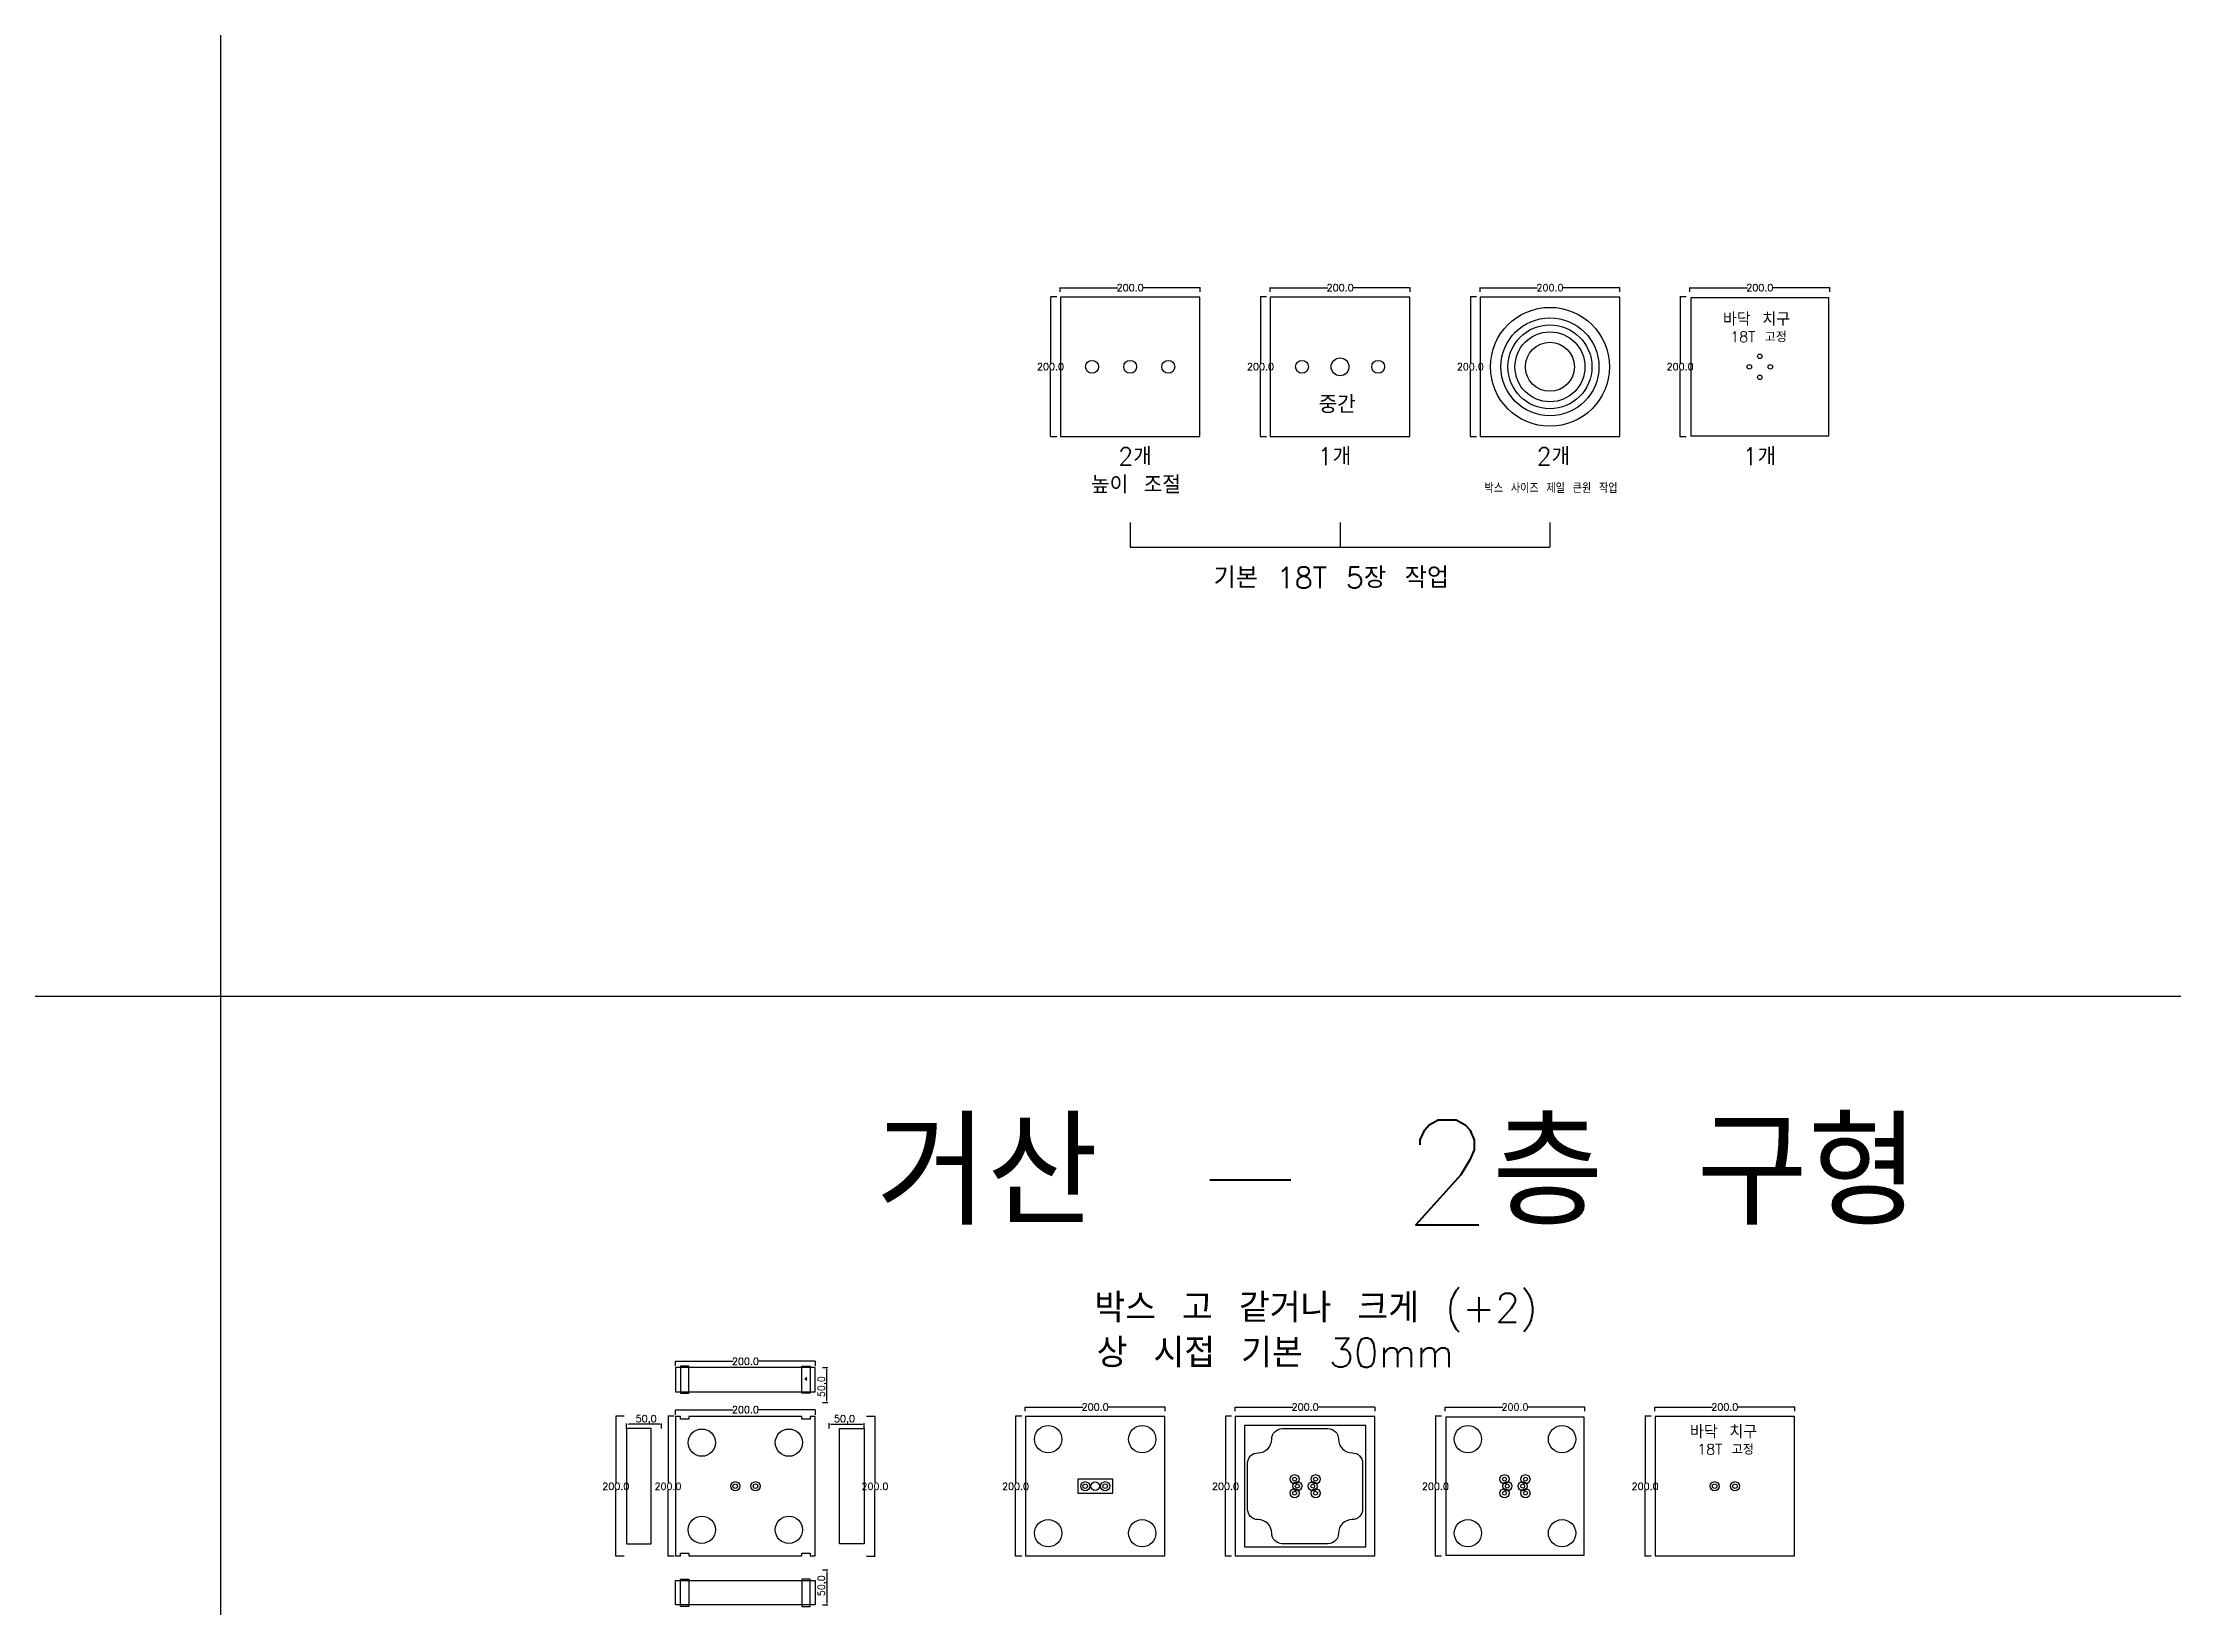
# Model space of a CAD drawing. Header units: millimetres. Extents: x 8462 to 28262, y 7372 to 16372.
# Drawn here: x 11508 to 14553, y 11899 to 14135 of the extents above; entities that cross this region are included whole.
import ezdxf

# ---------------------------------------------------------------- set-up
doc = ezdxf.new("R2010")
doc.units = ezdxf.units.MM
for name, color, linetype in [('TEXT', 7, 'Continuous'), ('볼트 구멍', 7, 'Continuous'), ('치구', 7, 'Continuous'), ('치수', 7, 'Continuous')]:
    doc.layers.add(name, color=color, linetype=linetype)
doc.styles.get("Standard").update_dxf_attribs({"font": 'txt.shx', "bigfont": 'whgtxt.shx'})
doc.dimstyles.new('ISO-25', dxfattribs={"dimtxt": 2.5, "dimasz": 2.5, "dimexe": 1.25, "dimexo": 0.625, "dimtad": 1, "dimtxsty": 'Standard', "dimcen": 2.5, "dimadec": 0, "dimazin": 0, "dimtfac": 1, "dimtmove": 0, "dimatfit": 3, "dimfxl": 0, "dimarcsym": 0})
doc.dimstyles.get("Standard").update_dxf_attribs({"dimtxt": 7, "dimasz": 0.18, "dimexe": 0.18, "dimexo": 0.0625, "dimgap": 0.09, "dimtad": 0, "dimtih": 1, "dimtoh": 1, "dimdec": 1, "dimzin": 0, "dimdsep": 46, "dimtxsty": 'Standard', "dimcen": 0.09, "dimadec": 0, "dimazin": 0, "dimtfac": 1, "dimtdec": 1, "dimtofl": 0, "dimtmove": 0, "dimatfit": 3, "dimfxl": 0, "dimtolj": 1, "dimtzin": 0, "dimarcsym": 0})

# ---------------------------------------------------------------- blocks, each defined once
blk = doc.blocks.new('*D275')
at = {"layer": 'Defpoints', "color": 0}
for p in [(13262.3, 13778.9), (13462.3, 13784.8), (13462.3, 13778.9)]:
    blk.add_point(p, dxfattribs=at)
at = {"layer": '치수', "color": 0, "lineweight": -2}
for p, q in [((13262.3, 13779), (13262.3, 13785)), ((13262.4, 13784.8), (13344.7, 13784.8)), ((13462.1, 13784.8), (13379.9, 13784.8)), ((13462.3, 13779), (13462.3, 13785))]:
    blk.add_line(p, q, dxfattribs=at)
at = {"layer": '치수', "color": 0}
for points in [[(13262.4, 13784.8), (13262.4, 13784.8), (13262.3, 13784.8)], [(13462.1, 13784.8), (13462.1, 13784.8), (13462.3, 13784.8)]]:
    blk.add_solid(points, dxfattribs=at)
at = {"layer": '치수', "color": 0, "insert": (13362.3, 13784.8), "char_height": 10, "attachment_point": 5}
blk.add_mtext('\\A1;200.0', dxfattribs=at)
blk = doc.blocks.new('*D276')
at = {"layer": 'Defpoints', "color": 0}
for p in [(12962.3, 13778.9), (13162.3, 13784.8), (13162.3, 13778.9)]:
    blk.add_point(p, dxfattribs=at)
at = {"layer": '치수', "color": 0, "lineweight": -2}
for p, q in [((12962.3, 13779), (12962.3, 13785)), ((12962.4, 13784.8), (13044.7, 13784.8)), ((13162.1, 13784.8), (13079.9, 13784.8)), ((13162.3, 13779), (13162.3, 13785))]:
    blk.add_line(p, q, dxfattribs=at)
at = {"layer": '치수', "color": 0}
for points in [[(12962.4, 13784.8), (12962.4, 13784.8), (12962.3, 13784.8)], [(13162.1, 13784.8), (13162.1, 13784.8), (13162.3, 13784.8)]]:
    blk.add_solid(points, dxfattribs=at)
at = {"layer": '치수', "color": 0, "insert": (13062.3, 13784.8), "char_height": 10, "attachment_point": 5}
blk.add_mtext('\\A1;200.0', dxfattribs=at)
blk = doc.blocks.new('*D277')
at = {"layer": 'Defpoints', "color": 0}
for p in [(13257.4, 13771.8), (13248.5, 13571.8), (13257.4, 13571.8)]:
    blk.add_point(p, dxfattribs=at)
at = {"layer": '치수', "color": 0, "lineweight": -2}
for p, q in [((13257.3, 13771.8), (13248.3, 13771.8)), ((13248.5, 13771.6), (13248.5, 13676.9)), ((13248.5, 13572), (13248.5, 13666.7)), ((13257.3, 13571.8), (13248.3, 13571.8))]:
    blk.add_line(p, q, dxfattribs=at)
at = {"layer": '치수', "color": 0}
for points in [[(13248.4, 13771.6), (13248.5, 13771.6), (13248.5, 13771.8)], [(13248.4, 13572), (13248.5, 13572), (13248.5, 13571.8)]]:
    blk.add_solid(points, dxfattribs=at)
at = {"layer": '치수', "color": 0, "insert": (13248.5, 13671.8), "char_height": 10, "attachment_point": 5}
blk.add_mtext('\\A1;200.0', dxfattribs=at)
blk = doc.blocks.new('*D278')
at = {"layer": 'Defpoints', "color": 0}
for p in [(12957.4, 13771.8), (12948.5, 13571.8), (12957.4, 13571.8)]:
    blk.add_point(p, dxfattribs=at)
at = {"layer": '치수', "color": 0, "lineweight": -2}
for p, q in [((12957.3, 13771.8), (12948.3, 13771.8)), ((12948.5, 13771.6), (12948.5, 13676.9)), ((12948.5, 13572), (12948.5, 13666.7)), ((12957.3, 13571.8), (12948.3, 13571.8))]:
    blk.add_line(p, q, dxfattribs=at)
at = {"layer": '치수', "color": 0}
for points in [[(12948.4, 13771.6), (12948.5, 13771.6), (12948.5, 13771.8)], [(12948.4, 13572), (12948.5, 13572), (12948.5, 13571.8)]]:
    blk.add_solid(points, dxfattribs=at)
at = {"layer": '치수', "color": 0, "insert": (12948.5, 13671.8), "char_height": 10, "attachment_point": 5}
blk.add_mtext('\\A1;200.0', dxfattribs=at)
blk = doc.blocks.new('*D279')
at = {"layer": 'Defpoints', "color": 0}
for p in [(13862.3, 13778.9), (14062.3, 13784.8), (14062.3, 13778.9)]:
    blk.add_point(p, dxfattribs=at)
at = {"layer": '치수', "color": 0, "lineweight": -2}
for p, q in [((13862.3, 13779), (13862.3, 13785)), ((13862.4, 13784.8), (13944.7, 13784.8)), ((14062.1, 13784.8), (13979.9, 13784.8)), ((14062.3, 13779), (14062.3, 13785))]:
    blk.add_line(p, q, dxfattribs=at)
at = {"layer": '치수', "color": 0}
for points in [[(13862.4, 13784.8), (13862.4, 13784.8), (13862.3, 13784.8)], [(14062.1, 13784.8), (14062.1, 13784.8), (14062.3, 13784.8)]]:
    blk.add_solid(points, dxfattribs=at)
at = {"layer": '치수', "color": 0, "insert": (13962.3, 13784.8), "char_height": 10, "attachment_point": 5}
blk.add_mtext('\\A1;200.0', dxfattribs=at)
blk = doc.blocks.new('*D280')
at = {"layer": 'Defpoints', "color": 0}
for p in [(13857.1, 13771.8), (13848.2, 13571.8), (13857.1, 13571.8)]:
    blk.add_point(p, dxfattribs=at)
at = {"layer": '치수', "color": 0, "lineweight": -2}
for p, q in [((13857.1, 13771.8), (13848, 13771.8)), ((13848.2, 13771.6), (13848.2, 13676.9)), ((13848.2, 13572), (13848.2, 13666.7)), ((13857.1, 13571.8), (13848, 13571.8))]:
    blk.add_line(p, q, dxfattribs=at)
at = {"layer": '치수', "color": 0}
for points in [[(13848.2, 13771.6), (13848.3, 13771.6), (13848.2, 13771.8)], [(13848.2, 13572), (13848.3, 13572), (13848.2, 13571.8)]]:
    blk.add_solid(points, dxfattribs=at)
at = {"layer": '치수', "color": 0, "insert": (13848.2, 13671.8), "char_height": 10, "attachment_point": 5}
blk.add_mtext('\\A1;200.0', dxfattribs=at)
blk = doc.blocks.new('*D281')
at = {"layer": 'Defpoints', "color": 0}
for p in [(13557.4, 13771.8), (13548.5, 13571.8), (13557.4, 13571.8)]:
    blk.add_point(p, dxfattribs=at)
at = {"layer": '치수', "color": 0, "lineweight": -2}
for p, q in [((13557.3, 13771.8), (13548.3, 13771.8)), ((13548.5, 13771.6), (13548.5, 13676.9)), ((13548.5, 13572), (13548.5, 13666.7)), ((13557.3, 13571.8), (13548.3, 13571.8))]:
    blk.add_line(p, q, dxfattribs=at)
at = {"layer": '치수', "color": 0}
for points in [[(13548.4, 13771.6), (13548.5, 13771.6), (13548.5, 13771.8)], [(13548.4, 13572), (13548.5, 13572), (13548.5, 13571.8)]]:
    blk.add_solid(points, dxfattribs=at)
at = {"layer": '치수', "color": 0, "insert": (13548.5, 13671.8), "char_height": 10, "attachment_point": 5}
blk.add_mtext('\\A1;200.0', dxfattribs=at)
blk = doc.blocks.new('*D282')
at = {"layer": 'Defpoints', "color": 0}
for p in [(13562.3, 13778.9), (13762.3, 13784.8), (13762.3, 13778.9)]:
    blk.add_point(p, dxfattribs=at)
at = {"layer": '치수', "color": 0, "lineweight": -2}
for p, q in [((13562.3, 13779), (13562.3, 13785)), ((13562.4, 13784.8), (13644.7, 13784.8)), ((13762.1, 13784.8), (13679.9, 13784.8)), ((13762.3, 13779), (13762.3, 13785))]:
    blk.add_line(p, q, dxfattribs=at)
at = {"layer": '치수', "color": 0}
for points in [[(13562.4, 13784.8), (13562.4, 13784.8), (13562.3, 13784.8)], [(13762.1, 13784.8), (13762.1, 13784.8), (13762.3, 13784.8)]]:
    blk.add_solid(points, dxfattribs=at)
at = {"layer": '치수', "color": 0, "insert": (13662.3, 13784.8), "char_height": 10, "attachment_point": 5}
blk.add_mtext('\\A1;200.0', dxfattribs=at)
blk = doc.blocks.new('*D449')
at = {"layer": 'Defpoints', "color": 0}
for p in [(13412.3, 12184.8), (13212.3, 12178.9), (13412.3, 12178.9)]:
    blk.add_point(p, dxfattribs=at)
at = {"layer": '치수', "color": 0, "lineweight": -2}
for p, q in [((13212.3, 12179), (13212.3, 12185)), ((13212.4, 12184.8), (13294.7, 12184.8)), ((13412.1, 12184.8), (13329.9, 12184.8)), ((13412.3, 12179), (13412.3, 12185))]:
    blk.add_line(p, q, dxfattribs=at)
at = {"layer": '치수', "color": 0}
for points in [[(13212.4, 12184.8), (13212.4, 12184.8), (13212.3, 12184.8)], [(13412.1, 12184.8), (13412.1, 12184.8), (13412.3, 12184.8)]]:
    blk.add_solid(points, dxfattribs=at)
at = {"layer": '치수', "color": 0, "insert": (13312.3, 12184.8), "char_height": 10, "attachment_point": 5}
blk.add_mtext('\\A1;200.0', dxfattribs=at)
blk = doc.blocks.new('*D450')
at = {"layer": 'Defpoints', "color": 0}
for p in [(13207.4, 12171.8), (13198.5, 11971.8), (13207.4, 11971.8)]:
    blk.add_point(p, dxfattribs=at)
at = {"layer": '치수', "color": 0, "lineweight": -2}
for p, q in [((13207.3, 12171.8), (13198.3, 12171.8)), ((13198.5, 12171.6), (13198.5, 12076.9)), ((13198.5, 11972), (13198.5, 12066.7)), ((13207.3, 11971.8), (13198.3, 11971.8))]:
    blk.add_line(p, q, dxfattribs=at)
at = {"layer": '치수', "color": 0}
for points in [[(13198.4, 12171.6), (13198.5, 12171.6), (13198.5, 12171.8)], [(13198.4, 11972), (13198.5, 11972), (13198.5, 11971.8)]]:
    blk.add_solid(points, dxfattribs=at)
at = {"layer": '치수', "color": 0, "insert": (13198.5, 12071.8), "char_height": 10, "attachment_point": 5}
blk.add_mtext('\\A1;200.0', dxfattribs=at)
blk = doc.blocks.new('*D451')
at = {"layer": 'Defpoints', "color": 0}
for p in [(12339.1, 12171.8), (12327, 11971.8), (12339.1, 11971.8)]:
    blk.add_point(p, dxfattribs=at)
at = {"layer": '치수', "color": 0, "lineweight": -2}
for p, q in [((12339.1, 12171.8), (12326.9, 12171.8)), ((12327, 12171.6), (12327, 12076.9)), ((12327, 11972), (12327, 12066.7)), ((12339.1, 11971.8), (12326.9, 11971.8))]:
    blk.add_line(p, q, dxfattribs=at)
at = {"layer": '치수', "color": 0}
for points in [[(12327, 12171.6), (12327.1, 12171.6), (12327, 12171.8)], [(12327, 11972), (12327.1, 11972), (12327, 11971.8)]]:
    blk.add_solid(points, dxfattribs=at)
at = {"layer": '치수', "color": 0, "insert": (12327, 12071.8), "char_height": 10, "attachment_point": 5}
blk.add_mtext('\\A1;200.0', dxfattribs=at)
blk = doc.blocks.new('*D452')
at = {"layer": 'Defpoints', "color": 0}
for p in [(12410.8, 12171.8), (12401.7, 11971.8), (12410.8, 11971.8)]:
    blk.add_point(p, dxfattribs=at)
at = {"layer": '치수', "color": 0, "lineweight": -2}
for p, q in [((12410.7, 12171.8), (12401.6, 12171.8)), ((12401.7, 12171.6), (12401.7, 12076.9)), ((12401.7, 11972), (12401.7, 12066.7)), ((12410.7, 11971.8), (12401.6, 11971.8))]:
    blk.add_line(p, q, dxfattribs=at)
at = {"layer": '치수', "color": 0}
for points in [[(12401.7, 12171.6), (12401.8, 12171.6), (12401.7, 12171.8)], [(12401.7, 11972), (12401.8, 11972), (12401.7, 11971.8)]]:
    blk.add_solid(points, dxfattribs=at)
at = {"layer": '치수', "color": 0, "insert": (12401.7, 12071.8), "char_height": 10, "attachment_point": 5}
blk.add_mtext('\\A1;200.0', dxfattribs=at)
blk = doc.blocks.new('*D453')
at = {"layer": 'Defpoints', "color": 0}
for p in [(12907.4, 12171.8), (12898.5, 11971.8), (12907.4, 11971.8)]:
    blk.add_point(p, dxfattribs=at)
at = {"layer": '치수', "color": 0, "lineweight": -2}
for p, q in [((12907.3, 12171.8), (12898.3, 12171.8)), ((12898.5, 12171.6), (12898.5, 12076.9)), ((12898.5, 11972), (12898.5, 12066.7)), ((12907.3, 11971.8), (12898.3, 11971.8))]:
    blk.add_line(p, q, dxfattribs=at)
at = {"layer": '치수', "color": 0}
for points in [[(12898.4, 12171.6), (12898.5, 12171.6), (12898.5, 12171.8)], [(12898.4, 11972), (12898.5, 11972), (12898.5, 11971.8)]]:
    blk.add_solid(points, dxfattribs=at)
at = {"layer": '치수', "color": 0, "insert": (12898.5, 12071.8), "char_height": 10, "attachment_point": 5}
blk.add_mtext('\\A1;200.0', dxfattribs=at)
blk = doc.blocks.new('*D454')
at = {"layer": 'Defpoints', "color": 0}
for p in [(12685.4, 12171.8), (12685.4, 11971.8), (12697.5, 11971.8)]:
    blk.add_point(p, dxfattribs=at)
at = {"layer": '치수', "color": 0, "lineweight": -2}
for p, q in [((12685.5, 12171.8), (12697.7, 12171.8)), ((12697.5, 12171.6), (12697.5, 12076.9)), ((12697.5, 11972), (12697.5, 12066.7)), ((12685.5, 11971.8), (12697.7, 11971.8))]:
    blk.add_line(p, q, dxfattribs=at)
at = {"layer": '치수', "color": 0}
for points in [[(12697.5, 12171.6), (12697.5, 12171.6), (12697.5, 12171.8)], [(12697.5, 11972), (12697.5, 11972), (12697.5, 11971.8)]]:
    blk.add_solid(points, dxfattribs=at)
at = {"layer": '치수', "color": 0, "insert": (12697.5, 12071.8), "char_height": 10, "attachment_point": 5}
blk.add_mtext('\\A1;200.0', dxfattribs=at)
blk = doc.blocks.new('*D456')
at = {"layer": 'Defpoints', "color": 0}
for p in [(12621.9, 11952.1), (12621.9, 11902.1), (12628.8, 11902.1)]:
    blk.add_point(p, dxfattribs=at)
at = {"layer": '치수', "color": 0, "lineweight": -2}
for p, q in [((12622.6, 11952.1), (12630.1, 11952.1)), ((12628.8, 11949.6), (12628.8, 11904.6)), ((12622.6, 11902.1), (12630.1, 11902.1))]:
    blk.add_line(p, q, dxfattribs=at)
at = {"layer": '치수', "color": 0}
for points in [[(12628.4, 11949.6), (12629.3, 11949.6), (12628.8, 11952.1)], [(12628.4, 11904.6), (12629.3, 11904.6), (12628.8, 11902.1)]]:
    blk.add_solid(points, dxfattribs=at)
at = {"layer": '치수', "color": 0, "insert": (12622.4, 11929.6), "char_height": 10, "attachment_point": 5, "rotation": 90}
blk.add_mtext('50,0', dxfattribs=at)
blk = doc.blocks.new('*D457')
at = {"layer": 'Defpoints', "color": 0}
for p in [(12412.3, 12173.6), (12612.3, 12181), (12612.3, 12173.6)]:
    blk.add_point(p, dxfattribs=at)
at = {"layer": '치수', "color": 0, "lineweight": -2}
for p, q in [((12412.3, 12173.7), (12412.3, 12181.2)), ((12412.4, 12181), (12494.7, 12181)), ((12612.1, 12181), (12529.9, 12181)), ((12612.3, 12173.7), (12612.3, 12181.2))]:
    blk.add_line(p, q, dxfattribs=at)
at = {"layer": '치수', "color": 0}
for points in [[(12412.4, 12181.1), (12412.4, 12181), (12412.3, 12181)], [(12612.1, 12181.1), (12612.1, 12181), (12612.3, 12181)]]:
    blk.add_solid(points, dxfattribs=at)
at = {"layer": '치수', "color": 0, "insert": (12512.3, 12181), "char_height": 10, "attachment_point": 5}
blk.add_mtext('\\A1;200.0', dxfattribs=at)
blk = doc.blocks.new('*D458')
at = {"layer": 'Defpoints', "color": 0}
for p in [(12412.3, 12244), (12612.3, 12250.4), (12612.3, 12244)]:
    blk.add_point(p, dxfattribs=at)
at = {"layer": '치수', "color": 0, "lineweight": -2}
for p, q in [((12412.3, 12244.1), (12412.3, 12250.6)), ((12412.4, 12250.4), (12494.7, 12250.4)), ((12612.1, 12250.4), (12529.9, 12250.4)), ((12612.3, 12244.1), (12612.3, 12250.6))]:
    blk.add_line(p, q, dxfattribs=at)
at = {"layer": '치수', "color": 0}
for points in [[(12412.4, 12250.4), (12412.4, 12250.4), (12412.3, 12250.4)], [(12612.1, 12250.4), (12612.1, 12250.4), (12612.3, 12250.4)]]:
    blk.add_solid(points, dxfattribs=at)
at = {"layer": '치수', "color": 0, "insert": (12512.3, 12250.4), "char_height": 10, "attachment_point": 5}
blk.add_mtext('\\A1;200.0', dxfattribs=at)
blk = doc.blocks.new('*D459')
at = {"layer": 'Defpoints', "color": 0}
for p in [(12342.5, 12160.3), (12342.5, 12153.6), (12392.5, 12153.5)]:
    blk.add_point(p, dxfattribs=at)
at = {"layer": '치수', "color": 0, "lineweight": -2}
for p, q in [((12342.5, 12154.2), (12342.5, 12161.6)), ((12390, 12160.3), (12345, 12160.3)), ((12392.5, 12154.1), (12392.5, 12161.6))]:
    blk.add_line(p, q, dxfattribs=at)
at = {"layer": '치수', "color": 0}
for points in [[(12345, 12160.7), (12345, 12159.9), (12342.5, 12160.3)], [(12390, 12160.7), (12390, 12159.9), (12392.5, 12160.3)]]:
    blk.add_solid(points, dxfattribs=at)
at = {"layer": '치수', "color": 0, "insert": (12370.5, 12166.8), "char_height": 10, "attachment_point": 5}
blk.add_mtext('50,0', dxfattribs=at)
blk = doc.blocks.new('*D460')
at = {"layer": 'Defpoints', "color": 0}
for p in [(12632, 12153.6), (12682, 12160.4), (12682, 12153.6)]:
    blk.add_point(p, dxfattribs=at)
at = {"layer": '치수', "color": 0, "lineweight": -2}
for p, q in [((12632, 12154.2), (12632, 12161.7)), ((12634.5, 12160.4), (12679.5, 12160.4)), ((12682, 12154.2), (12682, 12161.7))]:
    blk.add_line(p, q, dxfattribs=at)
at = {"layer": '치수', "color": 0}
for points in [[(12634.5, 12160.8), (12634.5, 12160), (12632, 12160.4)], [(12679.5, 12160.8), (12679.5, 12160), (12682, 12160.4)]]:
    blk.add_solid(points, dxfattribs=at)
at = {"layer": '치수', "color": 0, "insert": (12654, 12166.9), "char_height": 10, "attachment_point": 5}
blk.add_mtext('50,0', dxfattribs=at)
blk = doc.blocks.new('*D461')
at = {"layer": 'Defpoints', "color": 0}
for p in [(12621.9, 12241.6), (12628.8, 12241.6), (12621.9, 12191.6)]:
    blk.add_point(p, dxfattribs=at)
at = {"layer": '치수', "color": 0, "lineweight": -2}
for p, q in [((12622.6, 12241.6), (12630.1, 12241.6)), ((12628.8, 12194.1), (12628.8, 12239.1)), ((12622.6, 12191.6), (12630.1, 12191.6))]:
    blk.add_line(p, q, dxfattribs=at)
at = {"layer": '치수', "color": 0}
for points in [[(12628.4, 12239.1), (12629.3, 12239.1), (12628.8, 12241.6)], [(12628.4, 12194.1), (12629.3, 12194.1), (12628.8, 12191.6)]]:
    blk.add_solid(points, dxfattribs=at)
at = {"layer": '치수', "color": 0, "insert": (12622.4, 12214.1), "char_height": 10, "attachment_point": 5, "rotation": 90}
blk.add_mtext('50,0', dxfattribs=at)
blk = doc.blocks.new('*D462')
at = {"layer": 'Defpoints', "color": 0}
for p in [(13112.3, 12184.8), (12912.3, 12178.9), (13112.3, 12178.9)]:
    blk.add_point(p, dxfattribs=at)
at = {"layer": '치수', "color": 0, "lineweight": -2}
for p, q in [((12912.3, 12179), (12912.3, 12185)), ((12912.4, 12184.8), (12994.7, 12184.8)), ((13112.1, 12184.8), (13029.9, 12184.8)), ((13112.3, 12179), (13112.3, 12185))]:
    blk.add_line(p, q, dxfattribs=at)
at = {"layer": '치수', "color": 0}
for points in [[(12912.4, 12184.8), (12912.4, 12184.8), (12912.3, 12184.8)], [(13112.1, 12184.8), (13112.1, 12184.8), (13112.3, 12184.8)]]:
    blk.add_solid(points, dxfattribs=at)
at = {"layer": '치수', "color": 0, "insert": (13012.3, 12184.8), "char_height": 10, "attachment_point": 5}
blk.add_mtext('\\A1;200.0', dxfattribs=at)
blk = doc.blocks.new('*D463')
at = {"layer": 'Defpoints', "color": 0}
for p in [(13807.1, 12171.8), (13798.2, 11971.8), (13807.1, 11971.8)]:
    blk.add_point(p, dxfattribs=at)
at = {"layer": '치수', "color": 0, "lineweight": -2}
for p, q in [((13807.1, 12171.8), (13798, 12171.8)), ((13798.2, 12171.6), (13798.2, 12076.9)), ((13798.2, 11972), (13798.2, 12066.7)), ((13807.1, 11971.8), (13798, 11971.8))]:
    blk.add_line(p, q, dxfattribs=at)
at = {"layer": '치수', "color": 0}
for points in [[(13798.2, 12171.6), (13798.3, 12171.6), (13798.2, 12171.8)], [(13798.2, 11972), (13798.3, 11972), (13798.2, 11971.8)]]:
    blk.add_solid(points, dxfattribs=at)
at = {"layer": '치수', "color": 0, "insert": (13798.2, 12071.8), "char_height": 10, "attachment_point": 5}
blk.add_mtext('\\A1;200.0', dxfattribs=at)
blk = doc.blocks.new('*D464')
at = {"layer": 'Defpoints', "color": 0}
for p in [(13507.4, 12171.8), (13498.5, 11971.8), (13507.4, 11971.8)]:
    blk.add_point(p, dxfattribs=at)
at = {"layer": '치수', "color": 0, "lineweight": -2}
for p, q in [((13507.3, 12171.8), (13498.3, 12171.8)), ((13498.5, 12171.6), (13498.5, 12076.9)), ((13498.5, 11972), (13498.5, 12066.7)), ((13507.3, 11971.8), (13498.3, 11971.8))]:
    blk.add_line(p, q, dxfattribs=at)
at = {"layer": '치수', "color": 0}
for points in [[(13498.4, 12171.6), (13498.5, 12171.6), (13498.5, 12171.8)], [(13498.4, 11972), (13498.5, 11972), (13498.5, 11971.8)]]:
    blk.add_solid(points, dxfattribs=at)
at = {"layer": '치수', "color": 0, "insert": (13498.5, 12071.8), "char_height": 10, "attachment_point": 5}
blk.add_mtext('\\A1;200.0', dxfattribs=at)
blk = doc.blocks.new('*D465')
at = {"layer": 'Defpoints', "color": 0}
for p in [(14012.3, 12184.8), (13812.3, 12178.9), (14012.3, 12178.9)]:
    blk.add_point(p, dxfattribs=at)
at = {"layer": '치수', "color": 0, "lineweight": -2}
for p, q in [((13812.3, 12179), (13812.3, 12185)), ((13812.4, 12184.8), (13894.7, 12184.8)), ((14012.1, 12184.8), (13929.9, 12184.8)), ((14012.3, 12179), (14012.3, 12185))]:
    blk.add_line(p, q, dxfattribs=at)
at = {"layer": '치수', "color": 0}
for points in [[(13812.4, 12184.8), (13812.4, 12184.8), (13812.3, 12184.8)], [(14012.1, 12184.8), (14012.1, 12184.8), (14012.3, 12184.8)]]:
    blk.add_solid(points, dxfattribs=at)
at = {"layer": '치수', "color": 0, "insert": (13912.3, 12184.8), "char_height": 10, "attachment_point": 5}
blk.add_mtext('\\A1;200.0', dxfattribs=at)
blk = doc.blocks.new('*D466')
at = {"layer": 'Defpoints', "color": 0}
for p in [(13712.3, 12184.8), (13512.3, 12178.9), (13712.3, 12178.9)]:
    blk.add_point(p, dxfattribs=at)
at = {"layer": '치수', "color": 0, "lineweight": -2}
for p, q in [((13512.3, 12179), (13512.3, 12185)), ((13512.4, 12184.8), (13594.7, 12184.8)), ((13712.1, 12184.8), (13629.9, 12184.8)), ((13712.3, 12179), (13712.3, 12185))]:
    blk.add_line(p, q, dxfattribs=at)
at = {"layer": '치수', "color": 0}
for points in [[(13512.4, 12184.8), (13512.4, 12184.8), (13512.3, 12184.8)], [(13712.1, 12184.8), (13712.1, 12184.8), (13712.3, 12184.8)]]:
    blk.add_solid(points, dxfattribs=at)
at = {"layer": '치수', "color": 0, "insert": (13612.3, 12184.8), "char_height": 10, "attachment_point": 5}
blk.add_mtext('\\A1;200.0', dxfattribs=at)

msp = doc.modelspace()

# ---------------------------------------------------------------- linework, layer by layer
at = {"color": 6}
for p, q in [((11762.267, 16371.825), (11762.267, 7371.825)), ((28262.267, 12771.825), (8462.267, 12771.825))]:
    msp.add_line(p, q, dxfattribs=at)
at = {"layer": 'TEXT', "color": 3}
for p, q in [((13062.267, 13449.469), (13062.267, 13414.224)), ((13362.267, 13449.469), (13362.267, 13414.224)), ((13662.267, 13449.469), (13662.267, 13414.224)), ((13062.267, 13414.224), (13662.267, 13414.224))]:
    msp.add_line(p, q, dxfattribs=at)
at = {"layer": 'TEXT', "color": 1, "elevation": 0}
msp.add_lwpolyline([(12987.267, 12061.825), (13037.267, 12061.825), (13037.267, 12081.825), (12987.267, 12081.825)], close=True, dxfattribs=at)
at = {"layer": '볼트 구멍', "color": 3}
for centre, radius in [((13662.267, 13671.825), 85), ((13662.267, 13671.825), 70), ((13662.267, 13671.825), 60), ((13662.267, 13671.825), 50), ((13662.267, 13671.825), 35), ((13062.267, 13671.825), 9.25), ((13362.267, 13671.825), 12.75), ((13947.267, 13671.825), 3.25), ((13962.267, 13686.825), 3.25), ((13977.267, 13671.825), 3.25), ((13962.267, 13656.825), 3.25), ((12497.767, 12071.825), 3.25), ((12526.767, 12071.825), 3.25), ((12998.017, 12071.825), 3.25), ((13012.267, 12071.825), 6), ((13026.517, 12071.825), 3.25), ((13297.267, 12081.825), 2.75), ((13297.267, 12061.825), 2.75), ((13301.267, 12071.825), 2.75), ((13323.267, 12071.825), 2.75), ((13327.267, 12081.825), 2.75), ((13327.267, 12061.825), 2.75), ((13597.267, 12081.825), 2.75), ((13597.267, 12061.825), 2.75), ((13601.267, 12071.825), 2.75), ((13623.267, 12071.825), 2.75), ((13627.267, 12081.825), 2.75), ((13627.267, 12061.825), 2.75), ((13897.767, 12071.825), 3.25), ((13926.767, 12071.825), 3.25)]:
    msp.add_circle(centre, radius, dxfattribs=at)
at = {"layer": '볼트 구멍', "color": 1}
for centre in [(13007.817, 13671.825), (13116.717, 13671.825), (13307.817, 13671.825), (13416.717, 13671.825)]:
    msp.add_circle(centre, 9.25, dxfattribs=at)
at = {"layer": '볼트 구멍', "color": 2}
for centre in [(12497.767, 12071.825), (12526.767, 12071.825)]:
    msp.add_circle(centre, 6.5, dxfattribs=at)
at = {"layer": '볼트 구멍', "color": 6}
for centre in [(12998.017, 12071.825), (13026.517, 12071.825), (13297.267, 12081.825), (13297.267, 12061.825), (13301.267, 12071.825), (13323.267, 12071.825), (13327.267, 12081.825), (13327.267, 12061.825), (13597.267, 12081.825), (13597.267, 12061.825), (13601.267, 12071.825), (13623.267, 12071.825), (13627.267, 12081.825), (13627.267, 12061.825), (13897.767, 12071.825), (13926.767, 12071.825)]:
    msp.add_circle(centre, 6.5, dxfattribs=at)
at = {"layer": '치구'}
for points in [[(12962.517, 13771.575), (12962.517, 13572.075), (13162.017, 13572.075), (13162.017, 13771.575)], [(13262.517, 13771.575), (13262.517, 13572.075), (13462.017, 13572.075), (13462.017, 13771.575)], [(13562.517, 13771.575), (13562.517, 13572.075), (13762.017, 13572.075), (13762.017, 13771.575)], [(13863.517, 13770.575), (13863.517, 13573.075), (14061.017, 13573.075), (14061.017, 13770.575)], [(12412.517, 12206.575), (12612.017, 12206.575), (12612.017, 12241.575), (12412.517, 12241.575)], [(12377.517, 12154.175), (12342.517, 12154.175), (12342.517, 11989.475), (12377.517, 11989.475)], [(12412.517, 11972.075), (12419.517, 11972.075), (12419.517, 11976.075), (12431.517, 11976.075), (12431.517, 11972.075), (12593.017, 11972.075), (12593.017, 11976.075), (12605.017, 11976.075), (12605.017, 11972.075), (12612.017, 11972.075), (12612.017, 12171.575), (12605.017, 12171.575), (12605.017, 12167.575), (12593.017, 12167.575), (12593.017, 12171.575), (12431.517, 12171.575), (12431.517, 12167.575), (12419.517, 12167.575), (12419.517, 12171.575), (12412.517, 12171.575)], [(12647.017, 12154.175), (12682.017, 12154.175), (12682.017, 11989.475), (12647.017, 11989.475)], [(12912.517, 12171.575), (12912.517, 11972.075), (13112.017, 11972.075), (13112.017, 12171.575)], [(13212.517, 12171.575), (13212.517, 11972.075), (13412.017, 11972.075), (13412.017, 12171.575)], [(13225.517, 12158.575), (13225.517, 11985.075), (13399.017, 11985.075), (13399.017, 12158.575)], [(13513.517, 12170.575), (13513.517, 11973.075), (13711.017, 11973.075), (13711.017, 12170.575)], [(13812.517, 12171.575), (13812.517, 11972.075), (14012.017, 11972.075), (14012.017, 12171.575)], [(12412.517, 11937.075), (12612.017, 11937.075), (12612.017, 11902.075), (12412.517, 11902.075)]]:
    msp.add_lwpolyline(points, close=True, dxfattribs=at)
at = {"layer": '치구', "color": 1}
for points in [[(12419.517, 12204.575), (12431.517, 12204.575), (12431.517, 12243.572), (12419.517, 12243.572)], [(12605.017, 12204.575), (12593.017, 12204.575), (12593.017, 12243.572), (12605.017, 12243.572)], [(12419.517, 11939.075), (12431.517, 11939.075), (12431.517, 11900.077), (12419.517, 11900.077)], [(12605.017, 11939.075), (12593.017, 11939.075), (12593.017, 11900.077), (12605.017, 11900.077)]]:
    msp.add_lwpolyline(points, close=True, dxfattribs=at)
at = {"layer": '치구'}
msp.add_lwpolyline([(13279.517, 12154.075), (13345.017, 12154.075, -0.41421365), (13360.017, 12139.075, 0.41421347), (13379.517, 12119.575, -0.41421338), (13394.517, 12104.575), (13394.517, 12039.075, -0.41421338), (13379.517, 12024.075, 0.41421347), (13360.017, 12004.575, -0.41421365), (13345.017, 11989.575), (13279.517, 11989.575, -0.41421365), (13264.517, 12004.575, 0.41421347), (13245.017, 12024.075, -0.41421338), (13230.017, 12039.075), (13230.017, 12104.575, -0.41421338), (13245.017, 12119.575, 0.41421347), (13264.517, 12139.075, -0.41421365)], format="xyb", close=True, dxfattribs=at)
for centre in [(12450.017, 12134.075), (12574.517, 12134.075), (12945.017, 12139.075), (13079.517, 12139.075), (13545.017, 12139.075), (13679.517, 12139.075), (12450.017, 12009.575), (12574.517, 12009.575), (12945.017, 12004.575), (13079.517, 12004.575), (13545.017, 12004.575), (13679.517, 12004.575)]:
    msp.add_circle(centre, 19.5, dxfattribs=at)

# ---------------------------------------------------------------- texts
at = {"layer": 'TEXT', "color": 6, "linetype": 'Continuous'}
for p in [(13909.464, 13730.618), (13862.348, 12140.417)]:
    msp.add_text('바닥 치구', height=18.75, dxfattribs=at).set_placement(p)
at = {"layer": 'TEXT', "color": 6}
for p in [(13919.811, 13707.113), (13872.696, 12116.912)]:
    msp.add_text('18T 고정', height=15, dxfattribs=at).set_placement(p)
at = {"layer": 'TEXT', "color": 1}
for s, height, p in [('중간', 25, (13331.811, 13605.519)), ('2개', 25, (13045.276, 13531.313)), ('1개', 25, (13330.315, 13531.313)), ('2개', 25, (13643.251, 13531.313)), ('1개', 25, (13937.642, 13531.313)), ('박스 사이즈 제일 큰원 작업', 12.5, (13568.835, 13491.569)), ('박스 고 같거나 크게 (+2)', 41.66667, (13011.131, 12306.129)), ('상 시접 기본 30mm', 41.66667, (13014.275, 12241.725)), ('4', 5, (12596.829, 12222.876))]:
    msp.add_text(s, height=height, dxfattribs=at).set_placement(p)
at = {"layer": 'TEXT', "color": 2}
msp.add_text('높이 조절', height=25, dxfattribs=at).set_placement((13006.436, 13490.808))
at = {"layer": 'TEXT', "color": 3}
for s, height, p in [('기본 18T 5장 작업', 30, (13181.531, 13355.491)), ('거산 - 2층 구형', 150, (12699.17, 12445.315))]:
    msp.add_text(s, height=height, dxfattribs=at).set_placement(p)

# ---------------------------------------------------------------- dimensions: what is measured, and where the dimension line sits
at = {"layer": '치수', "color": 4}
for base, p1, p2, picture, middle in [((12948.471, 13571.825), (12957.376, 13771.825), (12957.376, 13571.825), '*D278', (12948.471, 13671.825)), ((13248.471, 13571.825), (13257.376, 13771.825), (13257.376, 13571.825), '*D277', (13248.471, 13671.825)), ((13548.471, 13571.825), (13557.376, 13771.825), (13557.376, 13571.825), '*D281', (13548.471, 13671.825)), ((13848.221, 13571.825), (13857.126, 13771.825), (13857.126, 13571.825), '*D280', (13848.221, 13671.825)), ((12327.049, 11971.825), (12339.119, 12171.825), (12339.119, 11971.825), '*D451', (12327.049, 12071.825)), ((12401.737, 11971.825), (12410.807, 12171.825), (12410.807, 11971.825), '*D452', (12401.737, 12071.825)), ((12697.485, 11971.825), (12685.415, 12171.825), (12685.415, 11971.825), '*D454', (12697.485, 12071.825)), ((12898.471, 11971.825), (12907.376, 12171.825), (12907.376, 11971.825), '*D453', (12898.471, 12071.825)), ((13198.471, 11971.825), (13207.376, 12171.825), (13207.376, 11971.825), '*D450', (13198.471, 12071.825)), ((13498.471, 11971.825), (13507.376, 12171.825), (13507.376, 11971.825), '*D464', (13498.471, 12071.825)), ((13798.221, 11971.825), (13807.126, 12171.825), (13807.126, 11971.825), '*D463', (13798.221, 12071.825))]:
    dim = msp.add_linear_dim(base=base, p1=p1, p2=p2, angle=90, dimstyle='Standard', override={"dimtxt": 10}, dxfattribs=at)
    dim.commit()
    dim.dimension.update_dxf_attribs({"geometry": picture, "text_midpoint": middle})
for base, p1, p2, picture, middle in [((13162.267, 13784.815), (12962.267, 13778.932), (13162.267, 13778.932), '*D276', (13062.267, 13784.815)), ((13462.267, 13784.815), (13262.267, 13778.932), (13462.267, 13778.932), '*D275', (13362.267, 13784.815)), ((13762.267, 13784.815), (13562.267, 13778.932), (13762.267, 13778.932), '*D282', (13662.267, 13784.815)), ((14062.267, 13784.815), (13862.267, 13778.932), (14062.267, 13778.932), '*D279', (13962.267, 13784.815)), ((12612.267, 12181.047), (12412.267, 12173.65), (12612.267, 12173.65), '*D457', (12512.267, 12181.047)), ((13112.267, 12184.815), (12912.267, 12178.932), (13112.267, 12178.932), '*D462', (13012.267, 12184.815)), ((13412.267, 12184.815), (13212.267, 12178.932), (13412.267, 12178.932), '*D449', (13312.267, 12184.815)), ((13712.267, 12184.815), (13512.267, 12178.932), (13712.267, 12178.932), '*D466', (13612.267, 12184.815)), ((14012.267, 12184.815), (13812.267, 12178.932), (14012.267, 12178.932), '*D465', (13912.267, 12184.815))]:
    dim = msp.add_linear_dim(base=base, p1=p1, p2=p2, dimstyle='Standard', override={"dimtxt": 10}, dxfattribs=at)
    dim.commit()
    dim.dimension.update_dxf_attribs({"geometry": picture, "text_midpoint": middle})
for base, p1, p2, dimstyle, override, picture, middle in [((12612.267, 12250.397), (12412.267, 12244), (12612.267, 12244), 'Standard', {"dimtxt": 10}, '*D458', (12512.267, 12250.397)), ((12682.017, 12160.402), (12632.017, 12153.625), (12682.017, 12153.625), 'ISO-25', {"dimtxt": 10, "dimdec": 1, "dimzin": 0, "dimtdec": 1}, '*D460', (12654.017, 12160.402))]:
    dim = msp.add_linear_dim(base=base, p1=p1, p2=p2, dimstyle=dimstyle, override=override, dxfattribs=at)
    dim.commit()
    dim.dimension.update_dxf_attribs({"geometry": picture, "text_midpoint": middle, "dimtype": 160})
for base, p1, p2, angle, picture, middle in [((12628.844, 12241.575), (12621.947, 12191.575), (12621.947, 12241.575), 90, '*D461', (12628.844, 12214.075)), ((12342.517, 12160.302), (12392.517, 12153.525), (12342.517, 12153.625), 180, '*D459', (12370.517, 12160.302)), ((12628.844, 11902.075), (12621.947, 11952.075), (12621.947, 11902.075), 270, '*D456', (12628.844, 11929.575))]:
    dim = msp.add_linear_dim(base=base, p1=p1, p2=p2, angle=angle, dimstyle='ISO-25', override={"dimtxt": 10, "dimdec": 1, "dimzin": 0, "dimtdec": 1}, dxfattribs=at)
    dim.commit()
    dim.dimension.update_dxf_attribs({"geometry": picture, "text_midpoint": middle, "dimtype": 160})

doc.saveas('drawing.dxf')
